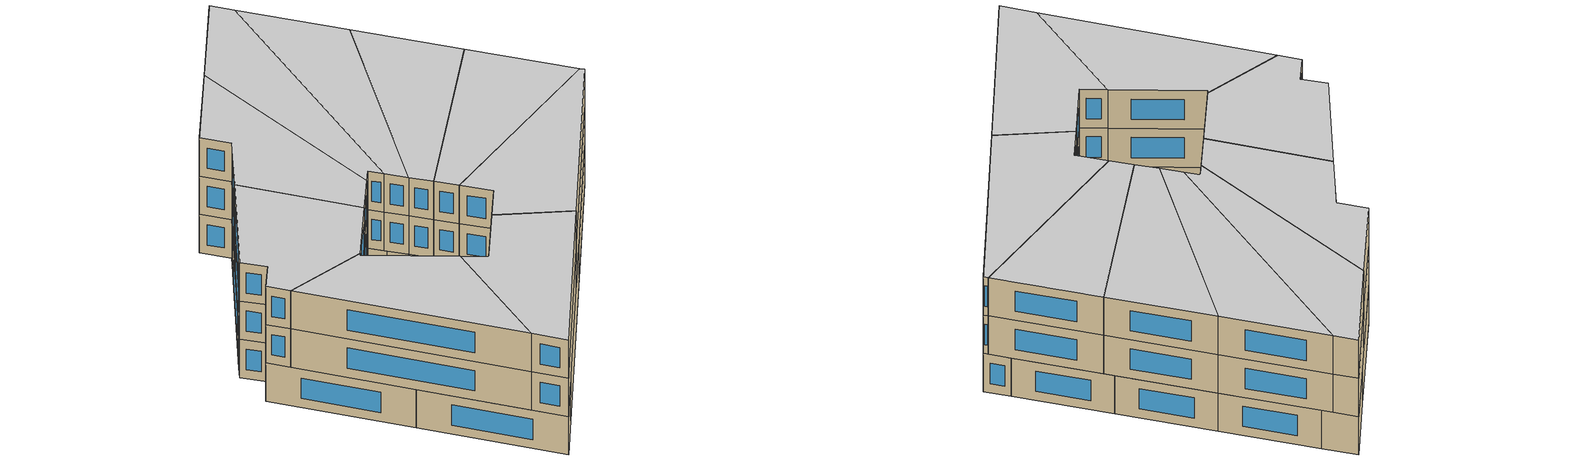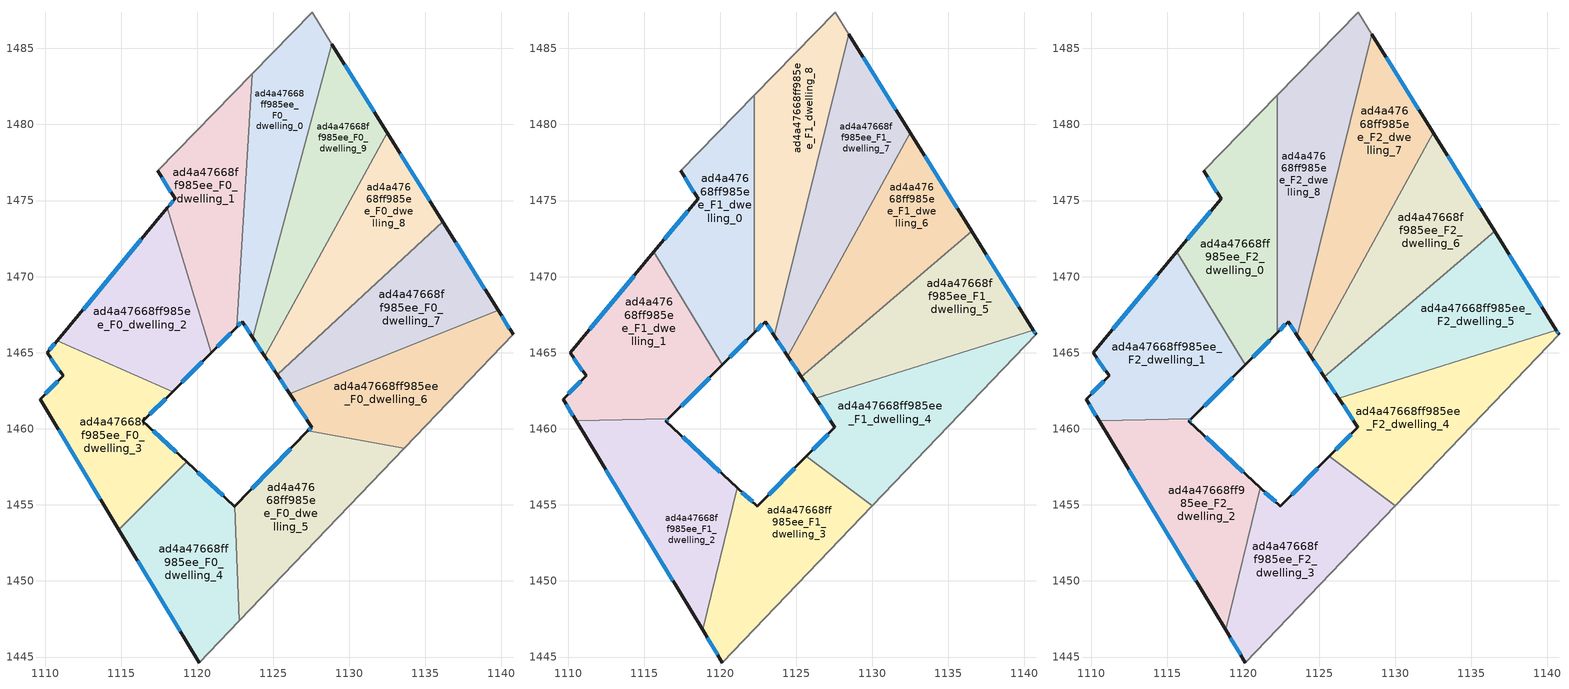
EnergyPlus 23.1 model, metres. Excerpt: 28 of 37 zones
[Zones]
ad4a47668ff985ee_F0_dwelling_0
 floor ground (EU_floor_Construction): 1127.55,1487.36 1128.85,1485.29 1123.64,1465.99 1122.95,1467.04 1122.59,1466.68 1123.61,1483.32 z0
 wall outside (EU_wall_Construction): 1122.59,1466.68 1122.95,1467.04 1123.64,1465.99 z0:3
 wall to ad4a47668ff985ee_F0_dwelling_9 (EU_wall_Construction): 1123.64,1465.99 1128.85,1485.29 z0:3
 wall to ad4a47668ff985ee_F0_dwelling_1 (EU_wall_Construction): 1123.61,1483.32 1122.59,1466.68 z0:3
 wall adiabatic (EU_wall_Construction): 1128.85,1485.29 1127.55,1487.36 1123.61,1483.32 z0:3
 window (EU_Window_Construction): 1123.11,1466.79 1123.48,1466.23 / 1122.68,1466.77 1122.86,1466.96 z0.7:2.3
ad4a47668ff985ee_F0_dwelling_1
 floor ground (EU_floor_Construction): 1123.61,1483.32 1122.59,1466.68 1120.93,1465.01 1118.04,1474.51 1118.54,1475.12 1117.4,1476.95 z0
 wall outside (EU_wall_Construction): 1120.93,1465.01 1122.59,1466.68 / 1117.4,1476.95 1118.54,1475.12 1118.04,1474.51 z0:3
 wall adiabatic (EU_wall_Construction): 1123.61,1483.32 1117.4,1476.95 z0:3
 wall to ad4a47668ff985ee_F0_dwelling_2 (EU_wall_Construction): 1118.04,1474.51 1120.93,1465.01 z0:3
 window (EU_Window_Construction): 1121.32,1465.4 1122.2,1466.29 / 1118.43,1474.98 1118.16,1474.65 / 1117.67,1476.52 1118.28,1475.55 z0.7:2.3
ad4a47668ff985ee_F0_dwelling_2
 floor ground (EU_floor_Construction): 1118.04,1474.51 1120.93,1465.01 1118.39,1462.45 1110.8,1465.79 z0
 wall outside (EU_wall_Construction): 1118.39,1462.45 1120.93,1465.01 / 1118.04,1474.51 1110.8,1465.79 z0:3
 wall to ad4a47668ff985ee_F0_dwelling_3 (EU_wall_Construction): 1110.8,1465.79 1118.39,1462.45 z0:3
 window (EU_Window_Construction): 1118.99,1463.05 1120.34,1464.41 / 1116.34,1472.46 1112.5,1467.84 z0.7:2.3
ad4a47668ff985ee_F0_dwelling_3
 floor ground (EU_floor_Construction): 1118.39,1462.45 1116.44,1460.49 1119.3,1457.82 1114.86,1453.37 1109.67,1461.94 1111.19,1463.47 1110.14,1464.99 1110.8,1465.79 z0
 wall outside (EU_wall_Construction): 1110.8,1465.79 1110.14,1464.99 1111.19,1463.47 1109.67,1461.94 1114.86,1453.37 / 1119.3,1457.82 1116.44,1460.49 1118.39,1462.45 z0:3
 wall to ad4a47668ff985ee_F0_dwelling_4 (EU_wall_Construction): 1114.86,1453.37 1119.3,1457.82 z0:3
 window (EU_Window_Construction): 1110.65,1465.6 1110.3,1465.18 / 1116.9,1460.95 1117.93,1461.99 / 1118.63,1458.45 1117.11,1459.86 / 1110.89,1459.93 1113.64,1455.38 / 1110.84,1463.11 1110.03,1462.3 / 1110.39,1464.63 1110.95,1463.83 z0.7:2.3
ad4a47668ff985ee_F0_dwelling_4
 floor ground (EU_floor_Construction): 1122.46,1454.92 1122.75,1447.37 1120.14,1444.64 1114.86,1453.37 1119.3,1457.82 1122.44,1454.9 z0
 wall outside (EU_wall_Construction): 1122.46,1454.92 1122.44,1454.9 1119.3,1457.82 / 1114.86,1453.37 1120.14,1444.64 z0:3
 wall to ad4a47668ff985ee_F0_dwelling_5 (EU_wall_Construction): 1122.75,1447.37 1122.46,1454.92 z0:3
 wall adiabatic (EU_wall_Construction): 1120.14,1444.64 1122.75,1447.37 z0:3
 window (EU_Window_Construction): 1121.71,1455.58 1120.04,1457.13 / 1116.1,1451.32 1118.9,1446.69 z0.7:2.3
ad4a47668ff985ee_F0_dwelling_5
 floor ground (EU_floor_Construction): 1133.61,1458.73 1122.75,1447.37 1122.46,1454.92 1127.28,1459.86 z0
 wall outside (EU_wall_Construction): 1127.28,1459.86 1122.46,1454.92 z0:3
 wall to ad4a47668ff985ee_F0_dwelling_6 (EU_wall_Construction): 1133.61,1458.73 1127.28,1459.86 z0:3
 wall adiabatic (EU_wall_Construction): 1122.75,1447.37 1133.61,1458.73 z0:3
 window (EU_Window_Construction): 1126.15,1458.7 1123.59,1456.08 z0.7:2.3
ad4a47668ff985ee_F0_dwelling_6
 floor ground (EU_floor_Construction): 1139.77,1467.78 1140.76,1466.21 1133.61,1458.73 1127.28,1459.86 1127.53,1460.11 1126.08,1462.3 z0
 wall outside (EU_wall_Construction): 1126.08,1462.3 1127.53,1460.11 1127.28,1459.86 / 1140.76,1466.21 1139.77,1467.78 z0:3
 wall to ad4a47668ff985ee_F0_dwelling_7 (EU_wall_Construction): 1139.77,1467.78 1126.08,1462.3 z0:3
 wall adiabatic (EU_wall_Construction): 1133.61,1458.73 1140.76,1466.21 z0:3
 window (EU_Window_Construction): 1127.47,1460.05 1127.34,1459.92 / 1126.42,1461.78 1127.19,1460.62 / 1140.53,1466.58 1140,1467.41 z0.7:2.3
ad4a47668ff985ee_F0_dwelling_7
 floor ground (EU_floor_Construction): 1136.13,1473.62 1139.77,1467.78 1126.08,1462.3 1125.25,1463.55 z0
 wall outside (EU_wall_Construction): 1125.25,1463.55 1126.08,1462.3 / 1139.77,1467.78 1136.13,1473.62 z0:3
 wall to ad4a47668ff985ee_F0_dwelling_8 (EU_wall_Construction): 1136.13,1473.62 1125.25,1463.55 z0:3
 window (EU_Window_Construction): 1125.45,1463.26 1125.89,1462.59 / 1138.92,1469.16 1136.98,1472.25 z0.7:2.3
ad4a47668ff985ee_F0_dwelling_8
 floor ground (EU_floor_Construction): 1132.49,1479.46 1136.13,1473.62 1125.25,1463.55 1124.44,1464.78 z0
 wall outside (EU_wall_Construction): 1124.44,1464.78 1125.25,1463.55 / 1136.13,1473.62 1132.49,1479.46 z0:3
 wall to ad4a47668ff985ee_F0_dwelling_9 (EU_wall_Construction): 1132.49,1479.46 1124.44,1464.78 z0:3
 window (EU_Window_Construction): 1124.63,1464.49 1125.06,1463.84 / 1135.27,1474.99 1133.34,1478.09 z0.7:2.3
ad4a47668ff985ee_F0_dwelling_9
 floor ground (EU_floor_Construction): 1128.85,1485.29 1132.49,1479.46 1124.44,1464.78 1123.64,1465.99 z0
 wall outside (EU_wall_Construction): 1123.64,1465.99 1124.44,1464.78 / 1132.49,1479.46 1128.85,1485.29 z0:3
 window (EU_Window_Construction): 1123.83,1465.7 1124.25,1465.06 / 1131.63,1480.83 1129.71,1483.92 z0.7:2.3
ad4a47668ff985ee_F1_dwelling_0
 floor to ad4a47668ff985ee_F0_dwelling_1 (EU_floor_Construction): 1122.23,1481.91 1122.23,1466.32 1120.93,1465.01 1118.04,1474.51 1118.54,1475.12 1117.4,1476.95 z3
 floor to ad4a47668ff985ee_F0_dwelling_2 (EU_floor_Construction): 1118.04,1474.51 1120.93,1465.01 1120.14,1464.21 1115.64,1471.62 z3
 wall outside (EU_wall_Construction): 1120.14,1464.21 1122.23,1466.32 / 1117.4,1476.95 1118.54,1475.12 1115.64,1471.62 z3:6
 wall adiabatic (EU_wall_Construction): 1122.23,1481.91 1117.4,1476.95 z3:6
 wall to ad4a47668ff985ee_F1_dwelling_8 (EU_wall_Construction): 1122.23,1466.32 1122.23,1481.91 z3:6
 wall to ad4a47668ff985ee_F1_dwelling_1 (EU_wall_Construction): 1115.64,1471.62 1120.14,1464.21 z3:6
 window (EU_Window_Construction): 1120.63,1464.7 1121.74,1465.82 / 1117.86,1474.3 1116.32,1472.44 / 1117.67,1476.52 1118.28,1475.55 z3.7:5.3
ad4a47668ff985ee_F1_dwelling_1
 floor to ad4a47668ff985ee_F0_dwelling_2 (EU_floor_Construction): 1115.64,1471.62 1120.14,1464.21 1118.39,1462.45 1110.8,1465.79 z3
 floor to ad4a47668ff985ee_F0_dwelling_3 (EU_floor_Construction): 1118.39,1462.45 1116.6,1460.64 1110.53,1460.53 1109.67,1461.94 1111.19,1463.47 1110.14,1464.99 1110.8,1465.79 z3
 wall outside (EU_wall_Construction): 1115.64,1471.62 1110.14,1464.99 1111.19,1463.47 1109.67,1461.94 1110.53,1460.53 / 1116.6,1460.64 1120.14,1464.21 z3:6
 wall to ad4a47668ff985ee_F1_dwelling_2 (EU_wall_Construction): 1110.53,1460.53 1116.6,1460.64 z3:6
 window (EU_Window_Construction): 1114.35,1470.06 1111.43,1466.55 / 1117.43,1461.48 1119.3,1463.37 / 1109.87,1461.61 1110.33,1460.86 / 1110.84,1463.11 1110.03,1462.3 / 1110.39,1464.63 1110.95,1463.83 z3.7:5.3
ad4a47668ff985ee_F1_dwelling_2
 floor to ad4a47668ff985ee_F0_dwelling_4 (EU_floor_Construction): 1121.11,1456.14 1118.84,1446.78 1114.86,1453.37 1119.3,1457.82 z3
 floor to ad4a47668ff985ee_F0_dwelling_3 (EU_floor_Construction): 1116.6,1460.64 1116.44,1460.49 1119.3,1457.82 1114.86,1453.37 1110.53,1460.53 z3
 wall outside (EU_wall_Construction): 1121.11,1456.14 1116.44,1460.49 1116.6,1460.64 / 1110.53,1460.53 1118.84,1446.78 z3:6
 wall to ad4a47668ff985ee_F1_dwelling_3 (EU_wall_Construction): 1118.84,1446.78 1121.11,1456.14 z3:6
 window (EU_Window_Construction): 1116.48,1460.52 1116.56,1460.61 / 1120.01,1457.16 1117.54,1459.46 / 1112.48,1457.3 1116.89,1450.01 z3.7:5.3
ad4a47668ff985ee_F1_dwelling_3
 floor to ad4a47668ff985ee_F0_dwelling_5 (EU_floor_Construction): 1129.99,1454.94 1122.75,1447.37 1122.46,1454.92 1125.65,1458.19 z3
 floor to ad4a47668ff985ee_F0_dwelling_4 (EU_floor_Construction): 1122.46,1454.92 1122.75,1447.37 1120.14,1444.64 1118.84,1446.78 1121.11,1456.14 1122.44,1454.9 z3
 wall outside (EU_wall_Construction): 1125.65,1458.19 1122.44,1454.9 1121.11,1456.14 / 1118.84,1446.78 1120.14,1444.64 z3:6
 wall to ad4a47668ff985ee_F1_dwelling_4 (EU_wall_Construction): 1129.99,1454.94 1125.65,1458.19 z3:6
 wall adiabatic (EU_wall_Construction): 1120.14,1444.64 1129.99,1454.94 z3:6
 window (EU_Window_Construction): 1122.13,1455.19 1121.42,1455.85 / 1124.9,1457.41 1123.2,1455.67 / 1119.15,1446.27 1119.83,1445.14 z3.7:5.3
ad4a47668ff985ee_F1_dwelling_4
 floor to ad4a47668ff985ee_F0_dwelling_6 (EU_floor_Construction): 1140.58,1466.49 1140.76,1466.21 1133.61,1458.73 1127.28,1459.86 1127.53,1460.11 1126.27,1462.01 z3
 floor to ad4a47668ff985ee_F0_dwelling_5 (EU_floor_Construction): 1133.61,1458.73 1129.99,1454.94 1125.65,1458.19 1127.28,1459.86 z3
 wall outside (EU_wall_Construction): 1126.27,1462.01 1127.53,1460.11 1125.65,1458.19 / 1140.76,1466.21 1140.58,1466.49 z3:6
 wall to ad4a47668ff985ee_F1_dwelling_5 (EU_wall_Construction): 1140.58,1466.49 1126.27,1462.01 z3:6
 wall adiabatic (EU_wall_Construction): 1129.99,1454.94 1140.76,1466.21 z3:6
 window (EU_Window_Construction): 1127.09,1459.66 1126.09,1458.64 / 1126.57,1461.57 1127.23,1460.56 / 1140.72,1466.27 1140.62,1466.42 z3.7:5.3
ad4a47668ff985ee_F1_dwelling_5
 floor to ad4a47668ff985ee_F0_dwelling_7 (EU_floor_Construction): 1136.53,1472.98 1139.77,1467.78 1126.08,1462.3 1125.34,1463.41 z3
 floor to ad4a47668ff985ee_F0_dwelling_6 (EU_floor_Construction): 1139.77,1467.78 1140.58,1466.49 1126.27,1462.01 1126.08,1462.3 z3
 wall outside (EU_wall_Construction): 1125.34,1463.41 1126.27,1462.01 / 1140.58,1466.49 1136.53,1472.98 z3:6
 wall to ad4a47668ff985ee_F1_dwelling_6 (EU_wall_Construction): 1136.53,1472.98 1125.34,1463.41 z3:6
 window (EU_Window_Construction): 1125.56,1463.09 1126.05,1462.34 / 1139.63,1468.01 1137.48,1471.45 z3.7:5.3
ad4a47668ff985ee_F1_dwelling_6
 floor to ad4a47668ff985ee_F0_dwelling_8 (EU_floor_Construction): 1132.49,1479.46 1136.13,1473.62 1125.25,1463.55 1124.44,1464.78 z3
 floor to ad4a47668ff985ee_F0_dwelling_7 (EU_floor_Construction): 1136.13,1473.62 1136.53,1472.98 1125.34,1463.41 1125.25,1463.55 z3
 wall outside (EU_wall_Construction): 1124.44,1464.78 1125.34,1463.41 / 1136.53,1472.98 1132.49,1479.46 z3:6
 wall to ad4a47668ff985ee_F1_dwelling_7 (EU_wall_Construction): 1132.49,1479.46 1124.44,1464.78 z3:6
 window (EU_Window_Construction): 1124.65,1464.46 1125.13,1463.74 / 1135.58,1474.5 1133.44,1477.94 z3.7:5.3
ad4a47668ff985ee_F1_dwelling_7
 floor to ad4a47668ff985ee_F0_dwelling_9 (EU_floor_Construction): 1128.85,1485.29 1132.49,1479.46 1124.44,1464.78 1123.64,1465.99 z3
 floor to ad4a47668ff985ee_F0_dwelling_0 (EU_floor_Construction): 1128.45,1485.93 1128.85,1485.29 1123.64,1465.99 1123.56,1466.12 z3
 wall outside (EU_wall_Construction): 1123.56,1466.12 1124.44,1464.78 / 1132.49,1479.46 1128.45,1485.93 z3:6
 wall to ad4a47668ff985ee_F1_dwelling_8 (EU_wall_Construction): 1128.45,1485.93 1123.56,1466.12 z3:6
 window (EU_Window_Construction): 1123.76,1465.8 1124.23,1465.1 / 1131.54,1480.98 1129.4,1484.41 z3.7:5.3
ad4a47668ff985ee_F1_dwelling_8
 floor to ad4a47668ff985ee_F0_dwelling_0 (EU_floor_Construction): 1127.55,1487.36 1128.45,1485.93 1123.56,1466.12 1122.95,1467.04 1122.59,1466.68 1123.61,1483.32 z3
 floor to ad4a47668ff985ee_F0_dwelling_1 (EU_floor_Construction): 1123.61,1483.32 1122.59,1466.68 1122.23,1466.32 1122.23,1481.91 z3
 wall outside (EU_wall_Construction): 1122.23,1466.32 1122.95,1467.04 1123.56,1466.12 z3:6
 wall adiabatic (EU_wall_Construction): 1128.45,1485.93 1127.55,1487.36 1122.23,1481.91 z3:6
 window (EU_Window_Construction): 1123.09,1466.82 1123.41,1466.34 / 1122.4,1466.49 1122.78,1466.87 z3.7:5.3
ad4a47668ff985ee_F2_dwelling_0
 floor to ad4a47668ff985ee_F1_dwelling_0 (EU_floor_Construction): 1122.23,1481.91 1122.23,1466.32 1120.14,1464.21 1115.64,1471.62 1118.54,1475.12 1117.4,1476.95 z6
 wall outside (EU_wall_Construction): 1120.14,1464.21 1122.23,1466.32 / 1117.4,1476.95 1118.54,1475.12 1115.64,1471.62 z6:9
 wall adiabatic (EU_wall_Construction): 1122.23,1481.91 1117.4,1476.95 z6:9
 wall to ad4a47668ff985ee_F2_dwelling_8 (EU_wall_Construction): 1122.23,1466.32 1122.23,1481.91 z6:9
 wall to ad4a47668ff985ee_F2_dwelling_1 (EU_wall_Construction): 1115.64,1471.62 1120.14,1464.21 z6:9
 window (EU_Window_Construction): 1120.63,1464.7 1121.74,1465.82 / 1117.86,1474.3 1116.32,1472.44 / 1117.67,1476.52 1118.28,1475.55 z6.7:8.3
 ceiling to ad4a47668ff985ee_F3_dwelling_0 (EU_floor_Construction): 1120.14,1464.21 1122.23,1466.32 1122.23,1481.91 1117.4,1476.95 1118.54,1475.12 1115.64,1471.62 z9
ad4a47668ff985ee_F2_dwelling_1
 floor to ad4a47668ff985ee_F1_dwelling_1 (EU_floor_Construction): 1115.64,1471.62 1120.14,1464.21 1116.6,1460.64 1110.53,1460.53 1109.67,1461.94 1111.19,1463.47 1110.14,1464.99 z6
 wall outside (EU_wall_Construction): 1115.64,1471.62 1110.14,1464.99 1111.19,1463.47 1109.67,1461.94 1110.53,1460.53 / 1116.6,1460.64 1120.14,1464.21 z6:9
 wall to ad4a47668ff985ee_F2_dwelling_2 (EU_wall_Construction): 1110.53,1460.53 1116.6,1460.64 z6:9
 window (EU_Window_Construction): 1114.35,1470.06 1111.43,1466.55 / 1117.43,1461.48 1119.3,1463.37 / 1109.87,1461.61 1110.33,1460.86 / 1110.84,1463.11 1110.03,1462.3 / 1110.39,1464.63 1110.95,1463.83 z6.7:8.3
 ceiling to ad4a47668ff985ee_F3_dwelling_1 (EU_floor_Construction): 1116.6,1460.64 1120.14,1464.21 1115.64,1471.62 1110.14,1464.99 1111.19,1463.47 1109.67,1461.94 1110.53,1460.53 z9
ad4a47668ff985ee_F2_dwelling_2
 floor to ad4a47668ff985ee_F1_dwelling_2 (EU_floor_Construction): 1121.11,1456.14 1118.84,1446.78 1110.53,1460.53 1116.6,1460.64 1116.44,1460.49 z6
 wall outside (EU_wall_Construction): 1121.11,1456.14 1116.44,1460.49 1116.6,1460.64 / 1110.53,1460.53 1118.84,1446.78 z6:9
 wall to ad4a47668ff985ee_F2_dwelling_3 (EU_wall_Construction): 1118.84,1446.78 1121.11,1456.14 z6:9
 window (EU_Window_Construction): 1116.48,1460.52 1116.56,1460.61 / 1120.01,1457.16 1117.54,1459.46 / 1112.48,1457.3 1116.89,1450.01 z6.7:8.3
 ceiling to ad4a47668ff985ee_F3_dwelling_2 (EU_floor_Construction): 1118.84,1446.78 1121.11,1456.14 1116.44,1460.49 1116.6,1460.64 1110.53,1460.53 z9
ad4a47668ff985ee_F2_dwelling_3
 floor to ad4a47668ff985ee_F1_dwelling_3 (EU_floor_Construction): 1129.99,1454.94 1120.14,1444.64 1118.84,1446.78 1121.11,1456.14 1122.44,1454.9 1125.65,1458.19 z6
 wall outside (EU_wall_Construction): 1125.65,1458.19 1122.44,1454.9 1121.11,1456.14 / 1118.84,1446.78 1120.14,1444.64 z6:9
 wall to ad4a47668ff985ee_F2_dwelling_4 (EU_wall_Construction): 1129.99,1454.94 1125.65,1458.19 z6:9
 wall adiabatic (EU_wall_Construction): 1120.14,1444.64 1129.99,1454.94 z6:9
 window (EU_Window_Construction): 1122.13,1455.19 1121.42,1455.85 / 1124.9,1457.41 1123.2,1455.67 / 1119.15,1446.27 1119.83,1445.14 z6.7:8.3
 ceiling to ad4a47668ff985ee_F3_dwelling_3 (EU_floor_Construction): 1120.14,1444.64 1129.99,1454.94 1125.65,1458.19 1122.44,1454.9 1121.11,1456.14 1118.84,1446.78 z9
ad4a47668ff985ee_F2_dwelling_4
 floor to ad4a47668ff985ee_F1_dwelling_4 (EU_floor_Construction): 1140.58,1466.49 1140.76,1466.21 1129.99,1454.94 1125.65,1458.19 1127.53,1460.11 1126.27,1462.01 z6
 wall outside (EU_wall_Construction): 1126.27,1462.01 1127.53,1460.11 1125.65,1458.19 / 1140.76,1466.21 1140.58,1466.49 z6:9
 wall to ad4a47668ff985ee_F2_dwelling_5 (EU_wall_Construction): 1140.58,1466.49 1126.27,1462.01 z6:9
 wall adiabatic (EU_wall_Construction): 1129.99,1454.94 1140.76,1466.21 z6:9
 window (EU_Window_Construction): 1127.09,1459.66 1126.09,1458.64 / 1126.57,1461.57 1127.23,1460.56 / 1140.72,1466.27 1140.62,1466.42 z6.7:8.3
 ceiling to ad4a47668ff985ee_F3_dwelling_4 (EU_floor_Construction): 1129.99,1454.94 1140.76,1466.21 1140.58,1466.49 1126.27,1462.01 1127.53,1460.11 1125.65,1458.19 z9
ad4a47668ff985ee_F2_dwelling_5
 floor to ad4a47668ff985ee_F1_dwelling_5 (EU_floor_Construction): 1136.53,1472.98 1140.58,1466.49 1126.27,1462.01 1125.34,1463.41 z6
 wall outside (EU_wall_Construction): 1125.34,1463.41 1126.27,1462.01 / 1140.58,1466.49 1136.53,1472.98 z6:9
 wall to ad4a47668ff985ee_F2_dwelling_6 (EU_wall_Construction): 1136.53,1472.98 1125.34,1463.41 z6:9
 window (EU_Window_Construction): 1125.56,1463.09 1126.05,1462.34 / 1139.63,1468.01 1137.48,1471.45 z6.7:8.3
 ceiling to ad4a47668ff985ee_F3_dwelling_5 (EU_floor_Construction): 1140.58,1466.49 1136.53,1472.98 1125.34,1463.41 1126.27,1462.01 z9
ad4a47668ff985ee_F2_dwelling_6
 floor to ad4a47668ff985ee_F1_dwelling_6 (EU_floor_Construction): 1132.49,1479.46 1136.53,1472.98 1125.34,1463.41 1124.44,1464.78 z6
 wall outside (EU_wall_Construction): 1124.44,1464.78 1125.34,1463.41 / 1136.53,1472.98 1132.49,1479.46 z6:9
 wall to ad4a47668ff985ee_F2_dwelling_7 (EU_wall_Construction): 1132.49,1479.46 1124.44,1464.78 z6:9
 window (EU_Window_Construction): 1124.65,1464.46 1125.13,1463.74 / 1135.58,1474.5 1133.44,1477.94 z6.7:8.3
 ceiling to ad4a47668ff985ee_F3_dwelling_6 (EU_floor_Construction): 1136.53,1472.98 1132.49,1479.46 1124.44,1464.78 1125.34,1463.41 z9
ad4a47668ff985ee_F2_dwelling_7
 floor to ad4a47668ff985ee_F1_dwelling_7 (EU_floor_Construction): 1128.45,1485.93 1132.49,1479.46 1124.44,1464.78 1123.56,1466.12 z6
 wall outside (EU_wall_Construction): 1123.56,1466.12 1124.44,1464.78 / 1132.49,1479.46 1128.45,1485.93 z6:9
 wall to ad4a47668ff985ee_F2_dwelling_8 (EU_wall_Construction): 1128.45,1485.93 1123.56,1466.12 z6:9
 window (EU_Window_Construction): 1123.76,1465.8 1124.23,1465.1 / 1131.54,1480.98 1129.4,1484.41 z6.7:8.3
 ceiling to ad4a47668ff985ee_F3_dwelling_7 (EU_floor_Construction): 1124.44,1464.78 1132.49,1479.46 1128.45,1485.93 1123.56,1466.12 z9
ad4a47668ff985ee_F2_dwelling_8
 floor to ad4a47668ff985ee_F1_dwelling_8 (EU_floor_Construction): 1127.55,1487.36 1128.45,1485.93 1123.56,1466.12 1122.95,1467.04 1122.23,1466.32 1122.23,1481.91 z6
 wall outside (EU_wall_Construction): 1122.23,1466.32 1122.95,1467.04 1123.56,1466.12 z6:9
 wall adiabatic (EU_wall_Construction): 1128.45,1485.93 1127.55,1487.36 1122.23,1481.91 z6:9
 window (EU_Window_Construction): 1123.09,1466.82 1123.41,1466.34 / 1122.4,1466.49 1122.78,1466.87 z6.7:8.3
 ceiling to ad4a47668ff985ee_F3_dwelling_8 (EU_floor_Construction): 1123.56,1466.12 1128.45,1485.93 1127.55,1487.36 1122.23,1481.91 1122.23,1466.32 1122.95,1467.04 z9
[Building]
EU S2 Campaign: North Axis=0; Terrain=City; Solar Distribution=FullExterior
[Site:Location]
Budapest.Ferenc.Liszt.Intl.AP: Latitude=47.437; Longitude=19.256; Time Zone=1; Elevation=185
[SizingPeriod:WeatherFileDays]
AnnualSizingPeriod: Begin Month=1; Begin Day of Month=1; End Month=12; End Day of Month=31; Day of Week for Start Day=Monday; Use Weather File Daylight Saving Period=No; Use Weather File Rain and Snow Indicators=No
[MATERIAL]
EU_InternalMass_Material: Roughness=MediumRough; Thickness=0.1; Conductivity=1; Density=1800; Specific Heat=900; Thermal Absorptance=0.9; Solar Absorptance=0.7; Visible Absorptance=0.7
[MATERIAL:NOMASS] Roughness=MediumRough; Thermal Absorptance=0.9; Solar Absorptance=0.7; Visible Absorptance=0.7
Name | Thermal Resistance
EU_wall_NoMass | 0.832559
EU_floor_NoMass | 0.872794
[WINDOWMATERIAL:SIMPLEGLAZINGSYSTEM]
EU_Window_SimpleGlazing: UFactor=2.79869; Solar Heat Gain Coefficient=0.75; Visible Transmittance=0.75
[CONSTRUCTION]
EU_wall_Construction: EU_wall_NoMass
EU_floor_Construction: EU_floor_NoMass
EU_Window_Construction: EU_Window_SimpleGlazing
EU_InternalMass_Construction: EU_InternalMass_Material
[ZONE] Type=1; Multiplier=1; Ceiling Height=autocalculate; Floor Area=autocalculate; Part of Total Floor Area=Yes
Name | Volume
ad4a47668ff985ee_F0_dwelling_0 | 182.873
ad4a47668ff985ee_F1_dwelling_0; ad4a47668ff985ee_F2_dwelling_0 | 203.214
ad4a47668ff985ee_F0_dwelling_1 | 182.923
ad4a47668ff985ee_F1_dwelling_1; ad4a47668ff985ee_F2_dwelling_1 | 203.216
ad4a47668ff985ee_F0_dwelling_2 | 182.884
ad4a47668ff985ee_F1_dwelling_2; ad4a47668ff985ee_F2_dwelling_2 | 203.231
ad4a47668ff985ee_F0_dwelling_3 | 182.905
ad4a47668ff985ee_F1_dwelling_3; ad4a47668ff985ee_F2_dwelling_3 | 203.215
ad4a47668ff985ee_F0_dwelling_4 | 182.899
ad4a47668ff985ee_F1_dwelling_4; ad4a47668ff985ee_F2_dwelling_4 | 203.197
ad4a47668ff985ee_F0_dwelling_5 | 182.904
ad4a47668ff985ee_F1_dwelling_5; ad4a47668ff985ee_F2_dwelling_5 | 203.223
ad4a47668ff985ee_F0_dwelling_6 | 182.886
ad4a47668ff985ee_F1_dwelling_6; ad4a47668ff985ee_F2_dwelling_6 | 203.158
ad4a47668ff985ee_F0_dwelling_7 | 182.887
ad4a47668ff985ee_F1_dwelling_7; ad4a47668ff985ee_F2_dwelling_7 | 203.28
ad4a47668ff985ee_F0_dwelling_8 | 182.895
ad4a47668ff985ee_F1_dwelling_8; ad4a47668ff985ee_F2_dwelling_8 | 203.226
ad4a47668ff985ee_F0_dwelling_9 | 182.902
[INTERNALMASS] Construction=EU_InternalMass_Construction
Name | Zone or ZoneList | Surface Area
ad4a47668ff985ee_F0_dwelling_0_EU_InternalMass | ad4a47668ff985ee_F0_dwelling_0 | 60.9575
ad4a47668ff985ee_F0_dwelling_1_EU_InternalMass | ad4a47668ff985ee_F0_dwelling_1 | 60.9745
ad4a47668ff985ee_F0_dwelling_2_EU_InternalMass | ad4a47668ff985ee_F0_dwelling_2 | 60.9613
ad4a47668ff985ee_F0_dwelling_3_EU_InternalMass | ad4a47668ff985ee_F0_dwelling_3 | 60.968
ad4a47668ff985ee_F0_dwelling_4_EU_InternalMass | ad4a47668ff985ee_F0_dwelling_4 | 60.9663
ad4a47668ff985ee_F0_dwelling_5_EU_InternalMass | ad4a47668ff985ee_F0_dwelling_5 | 60.968
ad4a47668ff985ee_F0_dwelling_6_EU_InternalMass | ad4a47668ff985ee_F0_dwelling_6 | 60.9619
ad4a47668ff985ee_F0_dwelling_7_EU_InternalMass | ad4a47668ff985ee_F0_dwelling_7 | 60.9625
ad4a47668ff985ee_F0_dwelling_8_EU_InternalMass | ad4a47668ff985ee_F0_dwelling_8 | 60.9652
ad4a47668ff985ee_F0_dwelling_9_EU_InternalMass | ad4a47668ff985ee_F0_dwelling_9 | 60.9673
ad4a47668ff985ee_F1_dwelling_0_EU_InternalMass | ad4a47668ff985ee_F1_dwelling_0 | 67.7381
ad4a47668ff985ee_F1_dwelling_1_EU_InternalMass | ad4a47668ff985ee_F1_dwelling_1 | 67.7383
ad4a47668ff985ee_F1_dwelling_2_EU_InternalMass | ad4a47668ff985ee_F1_dwelling_2 | 67.7436
ad4a47668ff985ee_F1_dwelling_3_EU_InternalMass | ad4a47668ff985ee_F1_dwelling_3 | 67.7382
ad4a47668ff985ee_F1_dwelling_4_EU_InternalMass | ad4a47668ff985ee_F1_dwelling_4 | 67.7324
ad4a47668ff985ee_F1_dwelling_5_EU_InternalMass | ad4a47668ff985ee_F1_dwelling_5 | 67.741
ad4a47668ff985ee_F1_dwelling_6_EU_InternalMass | ad4a47668ff985ee_F1_dwelling_6 | 67.7236
ad4a47668ff985ee_F1_dwelling_7_EU_InternalMass | ad4a47668ff985ee_F1_dwelling_7 | 67.7494
ad4a47668ff985ee_F1_dwelling_8_EU_InternalMass | ad4a47668ff985ee_F1_dwelling_8 | 67.7422
ad4a47668ff985ee_F2_dwelling_0_EU_InternalMass | ad4a47668ff985ee_F2_dwelling_0 | 67.7381
ad4a47668ff985ee_F2_dwelling_1_EU_InternalMass | ad4a47668ff985ee_F2_dwelling_1 | 67.7383
ad4a47668ff985ee_F2_dwelling_2_EU_InternalMass | ad4a47668ff985ee_F2_dwelling_2 | 67.7436
ad4a47668ff985ee_F2_dwelling_3_EU_InternalMass | ad4a47668ff985ee_F2_dwelling_3 | 67.7382
ad4a47668ff985ee_F2_dwelling_4_EU_InternalMass | ad4a47668ff985ee_F2_dwelling_4 | 67.7324
ad4a47668ff985ee_F2_dwelling_5_EU_InternalMass | ad4a47668ff985ee_F2_dwelling_5 | 67.741
ad4a47668ff985ee_F2_dwelling_6_EU_InternalMass | ad4a47668ff985ee_F2_dwelling_6 | 67.7236
ad4a47668ff985ee_F2_dwelling_7_EU_InternalMass | ad4a47668ff985ee_F2_dwelling_7 | 67.7494
ad4a47668ff985ee_F2_dwelling_8_EU_InternalMass | ad4a47668ff985ee_F2_dwelling_8 | 67.7422
[OTHEREQUIPMENT] Fuel Type=Electricity; Design Level Calculation Method=Watts/Area; Power per Zone Floor Area=1; Fraction Latent=0; Fraction Radiant=0; Fraction Lost=0; Carbon Dioxide Generation Rate=0; EndUse Subcategory=EU_Step8_InternalGains
Name | Zone or ZoneList or Space or SpaceList | Schedule
EU_Step8_InternalGain_ad4a47668ff985ee_F0_dwelling_0_f000 | ad4a47668ff985ee_F0_dwelling_0 | EU_Step8_GainSchedule_ad4a47668ff985ee_F0_dwelling_0_f000
EU_Step8_InternalGain_ad4a47668ff985ee_F0_dwelling_1_f000 | ad4a47668ff985ee_F0_dwelling_1 | EU_Step8_GainSchedule_ad4a47668ff985ee_F0_dwelling_1_f000
EU_Step8_InternalGain_ad4a47668ff985ee_F0_dwelling_2_f000 | ad4a47668ff985ee_F0_dwelling_2 | EU_Step8_GainSchedule_ad4a47668ff985ee_F0_dwelling_2_f000
EU_Step8_InternalGain_ad4a47668ff985ee_F0_dwelling_3_f000 | ad4a47668ff985ee_F0_dwelling_3 | EU_Step8_GainSchedule_ad4a47668ff985ee_F0_dwelling_3_f000
EU_Step8_InternalGain_ad4a47668ff985ee_F0_dwelling_4_f000 | ad4a47668ff985ee_F0_dwelling_4 | EU_Step8_GainSchedule_ad4a47668ff985ee_F0_dwelling_4_f000
EU_Step8_InternalGain_ad4a47668ff985ee_F0_dwelling_5_f000 | ad4a47668ff985ee_F0_dwelling_5 | EU_Step8_GainSchedule_ad4a47668ff985ee_F0_dwelling_5_f000
EU_Step8_InternalGain_ad4a47668ff985ee_F0_dwelling_6_f000 | ad4a47668ff985ee_F0_dwelling_6 | EU_Step8_GainSchedule_ad4a47668ff985ee_F0_dwelling_6_f000
EU_Step8_InternalGain_ad4a47668ff985ee_F0_dwelling_7_f000 | ad4a47668ff985ee_F0_dwelling_7 | EU_Step8_GainSchedule_ad4a47668ff985ee_F0_dwelling_7_f000
EU_Step8_InternalGain_ad4a47668ff985ee_F0_dwelling_8_f000 | ad4a47668ff985ee_F0_dwelling_8 | EU_Step8_GainSchedule_ad4a47668ff985ee_F0_dwelling_8_f000
EU_Step8_InternalGain_ad4a47668ff985ee_F0_dwelling_9_f000 | ad4a47668ff985ee_F0_dwelling_9 | EU_Step8_GainSchedule_ad4a47668ff985ee_F0_dwelling_9_f000
EU_Step8_InternalGain_ad4a47668ff985ee_F1_dwelling_0_f000 | ad4a47668ff985ee_F1_dwelling_0 | EU_Step8_GainSchedule_ad4a47668ff985ee_F1_dwelling_0_f000
EU_Step8_InternalGain_ad4a47668ff985ee_F1_dwelling_1_f000 | ad4a47668ff985ee_F1_dwelling_1 | EU_Step8_GainSchedule_ad4a47668ff985ee_F1_dwelling_1_f000
EU_Step8_InternalGain_ad4a47668ff985ee_F1_dwelling_2_f000 | ad4a47668ff985ee_F1_dwelling_2 | EU_Step8_GainSchedule_ad4a47668ff985ee_F1_dwelling_2_f000
EU_Step8_InternalGain_ad4a47668ff985ee_F1_dwelling_3_f000 | ad4a47668ff985ee_F1_dwelling_3 | EU_Step8_GainSchedule_ad4a47668ff985ee_F1_dwelling_3_f000
EU_Step8_InternalGain_ad4a47668ff985ee_F1_dwelling_4_f000 | ad4a47668ff985ee_F1_dwelling_4 | EU_Step8_GainSchedule_ad4a47668ff985ee_F1_dwelling_4_f000
EU_Step8_InternalGain_ad4a47668ff985ee_F1_dwelling_5_f000 | ad4a47668ff985ee_F1_dwelling_5 | EU_Step8_GainSchedule_ad4a47668ff985ee_F1_dwelling_5_f000
EU_Step8_InternalGain_ad4a47668ff985ee_F1_dwelling_6_f000 | ad4a47668ff985ee_F1_dwelling_6 | EU_Step8_GainSchedule_ad4a47668ff985ee_F1_dwelling_6_f000
EU_Step8_InternalGain_ad4a47668ff985ee_F1_dwelling_7_f000 | ad4a47668ff985ee_F1_dwelling_7 | EU_Step8_GainSchedule_ad4a47668ff985ee_F1_dwelling_7_f000
EU_Step8_InternalGain_ad4a47668ff985ee_F1_dwelling_8_f000 | ad4a47668ff985ee_F1_dwelling_8 | EU_Step8_GainSchedule_ad4a47668ff985ee_F1_dwelling_8_f000
EU_Step8_InternalGain_ad4a47668ff985ee_F2_dwelling_0_f000 | ad4a47668ff985ee_F2_dwelling_0 | EU_Step8_GainSchedule_ad4a47668ff985ee_F2_dwelling_0_f000
EU_Step8_InternalGain_ad4a47668ff985ee_F2_dwelling_1_f000 | ad4a47668ff985ee_F2_dwelling_1 | EU_Step8_GainSchedule_ad4a47668ff985ee_F2_dwelling_1_f000
EU_Step8_InternalGain_ad4a47668ff985ee_F2_dwelling_2_f000 | ad4a47668ff985ee_F2_dwelling_2 | EU_Step8_GainSchedule_ad4a47668ff985ee_F2_dwelling_2_f000
EU_Step8_InternalGain_ad4a47668ff985ee_F2_dwelling_3_f000 | ad4a47668ff985ee_F2_dwelling_3 | EU_Step8_GainSchedule_ad4a47668ff985ee_F2_dwelling_3_f000
EU_Step8_InternalGain_ad4a47668ff985ee_F2_dwelling_4_f000 | ad4a47668ff985ee_F2_dwelling_4 | EU_Step8_GainSchedule_ad4a47668ff985ee_F2_dwelling_4_f000
EU_Step8_InternalGain_ad4a47668ff985ee_F2_dwelling_5_f000 | ad4a47668ff985ee_F2_dwelling_5 | EU_Step8_GainSchedule_ad4a47668ff985ee_F2_dwelling_5_f000
EU_Step8_InternalGain_ad4a47668ff985ee_F2_dwelling_6_f000 | ad4a47668ff985ee_F2_dwelling_6 | EU_Step8_GainSchedule_ad4a47668ff985ee_F2_dwelling_6_f000
EU_Step8_InternalGain_ad4a47668ff985ee_F2_dwelling_7_f000 | ad4a47668ff985ee_F2_dwelling_7 | EU_Step8_GainSchedule_ad4a47668ff985ee_F2_dwelling_7_f000
EU_Step8_InternalGain_ad4a47668ff985ee_F2_dwelling_8_f000 | ad4a47668ff985ee_F2_dwelling_8 | EU_Step8_GainSchedule_ad4a47668ff985ee_F2_dwelling_8_f000
[ZONEVENTILATION:DESIGNFLOWRATE] Schedule=EU_AlwaysOn; Design Flow Rate Calculation Method=AirChanges/Hour; Air Changes per Hour=0.475469; Ventilation Type=Natural; Fan Pressure Rise=0; Fan Total Efficiency=1; Constant Term Coefficient=1; Temperature Term Coefficient=0; Velocity Term Coefficient=0; Velocity Squared Term Coefficient=0; Minimum Indoor Temperature=-100; Maximum Indoor Temperature=100; Delta Temperature=-100; Minimum Outdoor Temperature=-100; Maximum Outdoor Temperature=100; Maximum Wind Speed=40
Name | Zone or ZoneList or Space or SpaceList
EU_ConstantAir_ad4a47668ff985ee_F0_dwelling_0 | ad4a47668ff985ee_F0_dwelling_0
EU_ConstantAir_ad4a47668ff985ee_F0_dwelling_1 | ad4a47668ff985ee_F0_dwelling_1
EU_ConstantAir_ad4a47668ff985ee_F0_dwelling_2 | ad4a47668ff985ee_F0_dwelling_2
EU_ConstantAir_ad4a47668ff985ee_F0_dwelling_3 | ad4a47668ff985ee_F0_dwelling_3
EU_ConstantAir_ad4a47668ff985ee_F0_dwelling_4 | ad4a47668ff985ee_F0_dwelling_4
EU_ConstantAir_ad4a47668ff985ee_F0_dwelling_5 | ad4a47668ff985ee_F0_dwelling_5
EU_ConstantAir_ad4a47668ff985ee_F0_dwelling_6 | ad4a47668ff985ee_F0_dwelling_6
EU_ConstantAir_ad4a47668ff985ee_F0_dwelling_7 | ad4a47668ff985ee_F0_dwelling_7
EU_ConstantAir_ad4a47668ff985ee_F0_dwelling_8 | ad4a47668ff985ee_F0_dwelling_8
EU_ConstantAir_ad4a47668ff985ee_F0_dwelling_9 | ad4a47668ff985ee_F0_dwelling_9
EU_ConstantAir_ad4a47668ff985ee_F1_dwelling_0 | ad4a47668ff985ee_F1_dwelling_0
EU_ConstantAir_ad4a47668ff985ee_F1_dwelling_1 | ad4a47668ff985ee_F1_dwelling_1
EU_ConstantAir_ad4a47668ff985ee_F1_dwelling_2 | ad4a47668ff985ee_F1_dwelling_2
EU_ConstantAir_ad4a47668ff985ee_F1_dwelling_3 | ad4a47668ff985ee_F1_dwelling_3
EU_ConstantAir_ad4a47668ff985ee_F1_dwelling_4 | ad4a47668ff985ee_F1_dwelling_4
EU_ConstantAir_ad4a47668ff985ee_F1_dwelling_5 | ad4a47668ff985ee_F1_dwelling_5
EU_ConstantAir_ad4a47668ff985ee_F1_dwelling_6 | ad4a47668ff985ee_F1_dwelling_6
EU_ConstantAir_ad4a47668ff985ee_F1_dwelling_7 | ad4a47668ff985ee_F1_dwelling_7
EU_ConstantAir_ad4a47668ff985ee_F1_dwelling_8 | ad4a47668ff985ee_F1_dwelling_8
EU_ConstantAir_ad4a47668ff985ee_F2_dwelling_0 | ad4a47668ff985ee_F2_dwelling_0
EU_ConstantAir_ad4a47668ff985ee_F2_dwelling_1 | ad4a47668ff985ee_F2_dwelling_1
EU_ConstantAir_ad4a47668ff985ee_F2_dwelling_2 | ad4a47668ff985ee_F2_dwelling_2
EU_ConstantAir_ad4a47668ff985ee_F2_dwelling_3 | ad4a47668ff985ee_F2_dwelling_3
EU_ConstantAir_ad4a47668ff985ee_F2_dwelling_4 | ad4a47668ff985ee_F2_dwelling_4
EU_ConstantAir_ad4a47668ff985ee_F2_dwelling_5 | ad4a47668ff985ee_F2_dwelling_5
EU_ConstantAir_ad4a47668ff985ee_F2_dwelling_6 | ad4a47668ff985ee_F2_dwelling_6
EU_ConstantAir_ad4a47668ff985ee_F2_dwelling_7 | ad4a47668ff985ee_F2_dwelling_7
EU_ConstantAir_ad4a47668ff985ee_F2_dwelling_8 | ad4a47668ff985ee_F2_dwelling_8
[HVACTEMPLATE:THERMOSTAT] Constant Heating Setpoint=20; Constant Cooling Setpoint=50
EU_HeatOnly_ad4a47668ff985ee_F0_dwelling_0; EU_HeatOnly_ad4a47668ff985ee_F0_dwelling_1; EU_HeatOnly_ad4a47668ff985ee_F0_dwelling_2; EU_HeatOnly_ad4a47668ff985ee_F0_dwelling_3; EU_HeatOnly_ad4a47668ff985ee_F0_dwelling_4; EU_HeatOnly_ad4a47668ff985ee_F0_dwelling_5; EU_HeatOnly_ad4a47668ff985ee_F0_dwelling_6; EU_HeatOnly_ad4a47668ff985ee_F0_dwelling_7; EU_HeatOnly_ad4a47668ff985ee_F0_dwelling_8; EU_HeatOnly_ad4a47668ff985ee_F0_dwelling_9; EU_HeatOnly_ad4a47668ff985ee_F1_dwelling_0; EU_HeatOnly_ad4a47668ff985ee_F1_dwelling_1; EU_HeatOnly_ad4a47668ff985ee_F1_dwelling_2; EU_HeatOnly_ad4a47668ff985ee_F1_dwelling_3; EU_HeatOnly_ad4a47668ff985ee_F1_dwelling_4; EU_HeatOnly_ad4a47668ff985ee_F1_dwelling_5; EU_HeatOnly_ad4a47668ff985ee_F1_dwelling_6; EU_HeatOnly_ad4a47668ff985ee_F1_dwelling_7; EU_HeatOnly_ad4a47668ff985ee_F1_dwelling_8; EU_HeatOnly_ad4a47668ff985ee_F2_dwelling_0; EU_HeatOnly_ad4a47668ff985ee_F2_dwelling_1; EU_HeatOnly_ad4a47668ff985ee_F2_dwelling_2; EU_HeatOnly_ad4a47668ff985ee_F2_dwelling_3; EU_HeatOnly_ad4a47668ff985ee_F2_dwelling_4; EU_HeatOnly_ad4a47668ff985ee_F2_dwelling_5; EU_HeatOnly_ad4a47668ff985ee_F2_dwelling_6; EU_HeatOnly_ad4a47668ff985ee_F2_dwelling_7; EU_HeatOnly_ad4a47668ff985ee_F2_dwelling_8; EU_HeatOnly_ad4a47668ff985ee_F3_dwelling_0; EU_HeatOnly_ad4a47668ff985ee_F3_dwelling_1; EU_HeatOnly_ad4a47668ff985ee_F3_dwelling_2; EU_HeatOnly_ad4a47668ff985ee_F3_dwelling_3; EU_HeatOnly_ad4a47668ff985ee_F3_dwelling_4; EU_HeatOnly_ad4a47668ff985ee_F3_dwelling_5; EU_HeatOnly_ad4a47668ff985ee_F3_dwelling_6; EU_HeatOnly_ad4a47668ff985ee_F3_dwelling_7; EU_HeatOnly_ad4a47668ff985ee_F3_dwelling_8
[HVACTEMPLATE:ZONE:IDEALLOADSAIRSYSTEM] System Availability Schedule=EU_AlwaysOn; Maximum Heating Supply Air Temperature=50; Minimum Cooling Supply Air Temperature=13; Maximum Heating Supply Air Humidity Ratio=0.0156; Minimum Cooling Supply Air Humidity Ratio=0.0077; Heating Limit=NoLimit; Cooling Limit=NoLimit; Heating Availability Schedule=EU_AlwaysOn; Cooling Availability Schedule=EU_CoolingOff; Dehumidification Control Type=ConstantSensibleHeatRatio; Cooling Sensible Heat Ratio=0.7; Dehumidification Setpoint=60; Humidification Control Type=None; Humidification Setpoint=30; Outdoor Air Method=None; Outdoor Air Flow Rate per Person=0.00944; Outdoor Air Flow Rate per Zone Floor Area=0; Outdoor Air Flow Rate per Zone=0; Demand Controlled Ventilation Type=None; Outdoor Air Economizer Type=NoEconomizer; Heat Recovery Type=None; Sensible Heat Recovery Effectiveness=0.7; Latent Heat Recovery Effectiveness=0.65
Name | Template Thermostat
ad4a47668ff985ee_F0_dwelling_0 | EU_HeatOnly_ad4a47668ff985ee_F0_dwelling_0
ad4a47668ff985ee_F0_dwelling_1 | EU_HeatOnly_ad4a47668ff985ee_F0_dwelling_1
ad4a47668ff985ee_F0_dwelling_2 | EU_HeatOnly_ad4a47668ff985ee_F0_dwelling_2
ad4a47668ff985ee_F0_dwelling_3 | EU_HeatOnly_ad4a47668ff985ee_F0_dwelling_3
ad4a47668ff985ee_F0_dwelling_4 | EU_HeatOnly_ad4a47668ff985ee_F0_dwelling_4
ad4a47668ff985ee_F0_dwelling_5 | EU_HeatOnly_ad4a47668ff985ee_F0_dwelling_5
ad4a47668ff985ee_F0_dwelling_6 | EU_HeatOnly_ad4a47668ff985ee_F0_dwelling_6
ad4a47668ff985ee_F0_dwelling_7 | EU_HeatOnly_ad4a47668ff985ee_F0_dwelling_7
ad4a47668ff985ee_F0_dwelling_8 | EU_HeatOnly_ad4a47668ff985ee_F0_dwelling_8
ad4a47668ff985ee_F0_dwelling_9 | EU_HeatOnly_ad4a47668ff985ee_F0_dwelling_9
ad4a47668ff985ee_F1_dwelling_0 | EU_HeatOnly_ad4a47668ff985ee_F1_dwelling_0
ad4a47668ff985ee_F1_dwelling_1 | EU_HeatOnly_ad4a47668ff985ee_F1_dwelling_1
ad4a47668ff985ee_F1_dwelling_2 | EU_HeatOnly_ad4a47668ff985ee_F1_dwelling_2
ad4a47668ff985ee_F1_dwelling_3 | EU_HeatOnly_ad4a47668ff985ee_F1_dwelling_3
ad4a47668ff985ee_F1_dwelling_4 | EU_HeatOnly_ad4a47668ff985ee_F1_dwelling_4
ad4a47668ff985ee_F1_dwelling_5 | EU_HeatOnly_ad4a47668ff985ee_F1_dwelling_5
ad4a47668ff985ee_F1_dwelling_6 | EU_HeatOnly_ad4a47668ff985ee_F1_dwelling_6
ad4a47668ff985ee_F1_dwelling_7 | EU_HeatOnly_ad4a47668ff985ee_F1_dwelling_7
ad4a47668ff985ee_F1_dwelling_8 | EU_HeatOnly_ad4a47668ff985ee_F1_dwelling_8
ad4a47668ff985ee_F2_dwelling_0 | EU_HeatOnly_ad4a47668ff985ee_F2_dwelling_0
ad4a47668ff985ee_F2_dwelling_1 | EU_HeatOnly_ad4a47668ff985ee_F2_dwelling_1
ad4a47668ff985ee_F2_dwelling_2 | EU_HeatOnly_ad4a47668ff985ee_F2_dwelling_2
ad4a47668ff985ee_F2_dwelling_3 | EU_HeatOnly_ad4a47668ff985ee_F2_dwelling_3
ad4a47668ff985ee_F2_dwelling_4 | EU_HeatOnly_ad4a47668ff985ee_F2_dwelling_4
ad4a47668ff985ee_F2_dwelling_5 | EU_HeatOnly_ad4a47668ff985ee_F2_dwelling_5
ad4a47668ff985ee_F2_dwelling_6 | EU_HeatOnly_ad4a47668ff985ee_F2_dwelling_6
ad4a47668ff985ee_F2_dwelling_7 | EU_HeatOnly_ad4a47668ff985ee_F2_dwelling_7
ad4a47668ff985ee_F2_dwelling_8 | EU_HeatOnly_ad4a47668ff985ee_F2_dwelling_8
[SIZING:ZONE] Zone Cooling Design Supply Air Temperature Input Method=SupplyAirTemperature; Zone Cooling Design Supply Air Temperature=13; Zone Heating Design Supply Air Temperature Input Method=SupplyAirTemperature; Zone Heating Design Supply Air Temperature=50; Zone Cooling Design Supply Air Humidity Ratio=0.008; Zone Heating Design Supply Air Humidity Ratio=0.008; Cooling Design Air Flow Method=DesignDay; Cooling Design Air Flow Rate=0; Cooling Minimum Air Flow per Zone Floor Area=0.000762; Cooling Minimum Air Flow=0; Cooling Minimum Air Flow Fraction=0.2; Heating Design Air Flow Method=DesignDay; Heating Design Air Flow Rate=0; Heating Maximum Air Flow per Zone Floor Area=0.002032; Heating Maximum Air Flow=0.141576; Heating Maximum Air Flow Fraction=0.3; Account for Dedicated Outdoor Air System=No; Dedicated Outdoor Air System Control Strategy=NeutralSupplyAir; Dedicated Outdoor Air Low Setpoint Temperature for Design=autosize; Dedicated Outdoor Air High Setpoint Temperature for Design=autosize; Zone Load Sizing Method=Sensible Load Only No Latent Load; Zone Latent Cooling Design Supply Air Humidity Ratio Input Method=HumidityRatioDifference; Zone Cooling Design Supply Air Humidity Ratio Difference=0.005; Zone Latent Heating Design Supply Air Humidity Ratio Input Method=HumidityRatioDifference; Zone Humidification Design Supply Air Humidity Ratio Difference=0.005
ad4a47668ff985ee_F0_dwelling_0; ad4a47668ff985ee_F0_dwelling_1; ad4a47668ff985ee_F0_dwelling_2; ad4a47668ff985ee_F0_dwelling_3; ad4a47668ff985ee_F0_dwelling_4; ad4a47668ff985ee_F0_dwelling_5; ad4a47668ff985ee_F0_dwelling_6; ad4a47668ff985ee_F0_dwelling_7; ad4a47668ff985ee_F0_dwelling_8; ad4a47668ff985ee_F0_dwelling_9; ad4a47668ff985ee_F1_dwelling_0; ad4a47668ff985ee_F1_dwelling_1; ad4a47668ff985ee_F1_dwelling_2; ad4a47668ff985ee_F1_dwelling_3; ad4a47668ff985ee_F1_dwelling_4; ad4a47668ff985ee_F1_dwelling_5; ad4a47668ff985ee_F1_dwelling_6; ad4a47668ff985ee_F1_dwelling_7; ad4a47668ff985ee_F1_dwelling_8; ad4a47668ff985ee_F2_dwelling_0; ad4a47668ff985ee_F2_dwelling_1; ad4a47668ff985ee_F2_dwelling_2; ad4a47668ff985ee_F2_dwelling_3; ad4a47668ff985ee_F2_dwelling_4; ad4a47668ff985ee_F2_dwelling_5; ad4a47668ff985ee_F2_dwelling_6; ad4a47668ff985ee_F2_dwelling_7; ad4a47668ff985ee_F2_dwelling_8
[SCHEDULE:CONSTANT]
Name | Hourly Value
EU_AlwaysOn | 1
EU_CoolingOff | 0
[SCHEDULE:FILE] Column Number=1; Rows to Skip at Top=0; Number of Hours of Data=8760; Column Separator=Comma; Interpolate to Timestep=No; Minutes per Item=60; Adjust Schedule for Daylight Savings=Yes
Name | File
EU_Step8_GainSchedule_ad4a47668ff985ee_F0_dwelling_0_f000 | ../../schedules/ad4a47668ff985ee/ad4a47668ff985ee_F0_dwelling_0_f000_gain.csv
EU_Step8_GainSchedule_ad4a47668ff985ee_F0_dwelling_1_f000 | ../../schedules/ad4a47668ff985ee/ad4a47668ff985ee_F0_dwelling_1_f000_gain.csv
EU_Step8_GainSchedule_ad4a47668ff985ee_F0_dwelling_2_f000 | ../../schedules/ad4a47668ff985ee/ad4a47668ff985ee_F0_dwelling_2_f000_gain.csv
EU_Step8_GainSchedule_ad4a47668ff985ee_F0_dwelling_3_f000 | ../../schedules/ad4a47668ff985ee/ad4a47668ff985ee_F0_dwelling_3_f000_gain.csv
EU_Step8_GainSchedule_ad4a47668ff985ee_F0_dwelling_4_f000 | ../../schedules/ad4a47668ff985ee/ad4a47668ff985ee_F0_dwelling_4_f000_gain.csv
EU_Step8_GainSchedule_ad4a47668ff985ee_F0_dwelling_5_f000 | ../../schedules/ad4a47668ff985ee/ad4a47668ff985ee_F0_dwelling_5_f000_gain.csv
EU_Step8_GainSchedule_ad4a47668ff985ee_F0_dwelling_6_f000 | ../../schedules/ad4a47668ff985ee/ad4a47668ff985ee_F0_dwelling_6_f000_gain.csv
EU_Step8_GainSchedule_ad4a47668ff985ee_F0_dwelling_7_f000 | ../../schedules/ad4a47668ff985ee/ad4a47668ff985ee_F0_dwelling_7_f000_gain.csv
EU_Step8_GainSchedule_ad4a47668ff985ee_F0_dwelling_8_f000 | ../../schedules/ad4a47668ff985ee/ad4a47668ff985ee_F0_dwelling_8_f000_gain.csv
EU_Step8_GainSchedule_ad4a47668ff985ee_F0_dwelling_9_f000 | ../../schedules/ad4a47668ff985ee/ad4a47668ff985ee_F0_dwelling_9_f000_gain.csv
EU_Step8_GainSchedule_ad4a47668ff985ee_F1_dwelling_0_f000 | ../../schedules/ad4a47668ff985ee/ad4a47668ff985ee_F1_dwelling_0_f000_gain.csv
EU_Step8_GainSchedule_ad4a47668ff985ee_F1_dwelling_1_f000 | ../../schedules/ad4a47668ff985ee/ad4a47668ff985ee_F1_dwelling_1_f000_gain.csv
EU_Step8_GainSchedule_ad4a47668ff985ee_F1_dwelling_2_f000 | ../../schedules/ad4a47668ff985ee/ad4a47668ff985ee_F1_dwelling_2_f000_gain.csv
EU_Step8_GainSchedule_ad4a47668ff985ee_F1_dwelling_3_f000 | ../../schedules/ad4a47668ff985ee/ad4a47668ff985ee_F1_dwelling_3_f000_gain.csv
EU_Step8_GainSchedule_ad4a47668ff985ee_F1_dwelling_4_f000 | ../../schedules/ad4a47668ff985ee/ad4a47668ff985ee_F1_dwelling_4_f000_gain.csv
EU_Step8_GainSchedule_ad4a47668ff985ee_F1_dwelling_5_f000 | ../../schedules/ad4a47668ff985ee/ad4a47668ff985ee_F1_dwelling_5_f000_gain.csv
EU_Step8_GainSchedule_ad4a47668ff985ee_F1_dwelling_6_f000 | ../../schedules/ad4a47668ff985ee/ad4a47668ff985ee_F1_dwelling_6_f000_gain.csv
EU_Step8_GainSchedule_ad4a47668ff985ee_F1_dwelling_7_f000 | ../../schedules/ad4a47668ff985ee/ad4a47668ff985ee_F1_dwelling_7_f000_gain.csv
EU_Step8_GainSchedule_ad4a47668ff985ee_F1_dwelling_8_f000 | ../../schedules/ad4a47668ff985ee/ad4a47668ff985ee_F1_dwelling_8_f000_gain.csv
EU_Step8_GainSchedule_ad4a47668ff985ee_F2_dwelling_0_f000 | ../../schedules/ad4a47668ff985ee/ad4a47668ff985ee_F2_dwelling_0_f000_gain.csv
EU_Step8_GainSchedule_ad4a47668ff985ee_F2_dwelling_1_f000 | ../../schedules/ad4a47668ff985ee/ad4a47668ff985ee_F2_dwelling_1_f000_gain.csv
EU_Step8_GainSchedule_ad4a47668ff985ee_F2_dwelling_2_f000 | ../../schedules/ad4a47668ff985ee/ad4a47668ff985ee_F2_dwelling_2_f000_gain.csv
EU_Step8_GainSchedule_ad4a47668ff985ee_F2_dwelling_3_f000 | ../../schedules/ad4a47668ff985ee/ad4a47668ff985ee_F2_dwelling_3_f000_gain.csv
EU_Step8_GainSchedule_ad4a47668ff985ee_F2_dwelling_4_f000 | ../../schedules/ad4a47668ff985ee/ad4a47668ff985ee_F2_dwelling_4_f000_gain.csv
EU_Step8_GainSchedule_ad4a47668ff985ee_F2_dwelling_5_f000 | ../../schedules/ad4a47668ff985ee/ad4a47668ff985ee_F2_dwelling_5_f000_gain.csv
EU_Step8_GainSchedule_ad4a47668ff985ee_F2_dwelling_6_f000 | ../../schedules/ad4a47668ff985ee/ad4a47668ff985ee_F2_dwelling_6_f000_gain.csv
EU_Step8_GainSchedule_ad4a47668ff985ee_F2_dwelling_7_f000 | ../../schedules/ad4a47668ff985ee/ad4a47668ff985ee_F2_dwelling_7_f000_gain.csv
EU_Step8_GainSchedule_ad4a47668ff985ee_F2_dwelling_8_f000 | ../../schedules/ad4a47668ff985ee/ad4a47668ff985ee_F2_dwelling_8_f000_gain.csv
